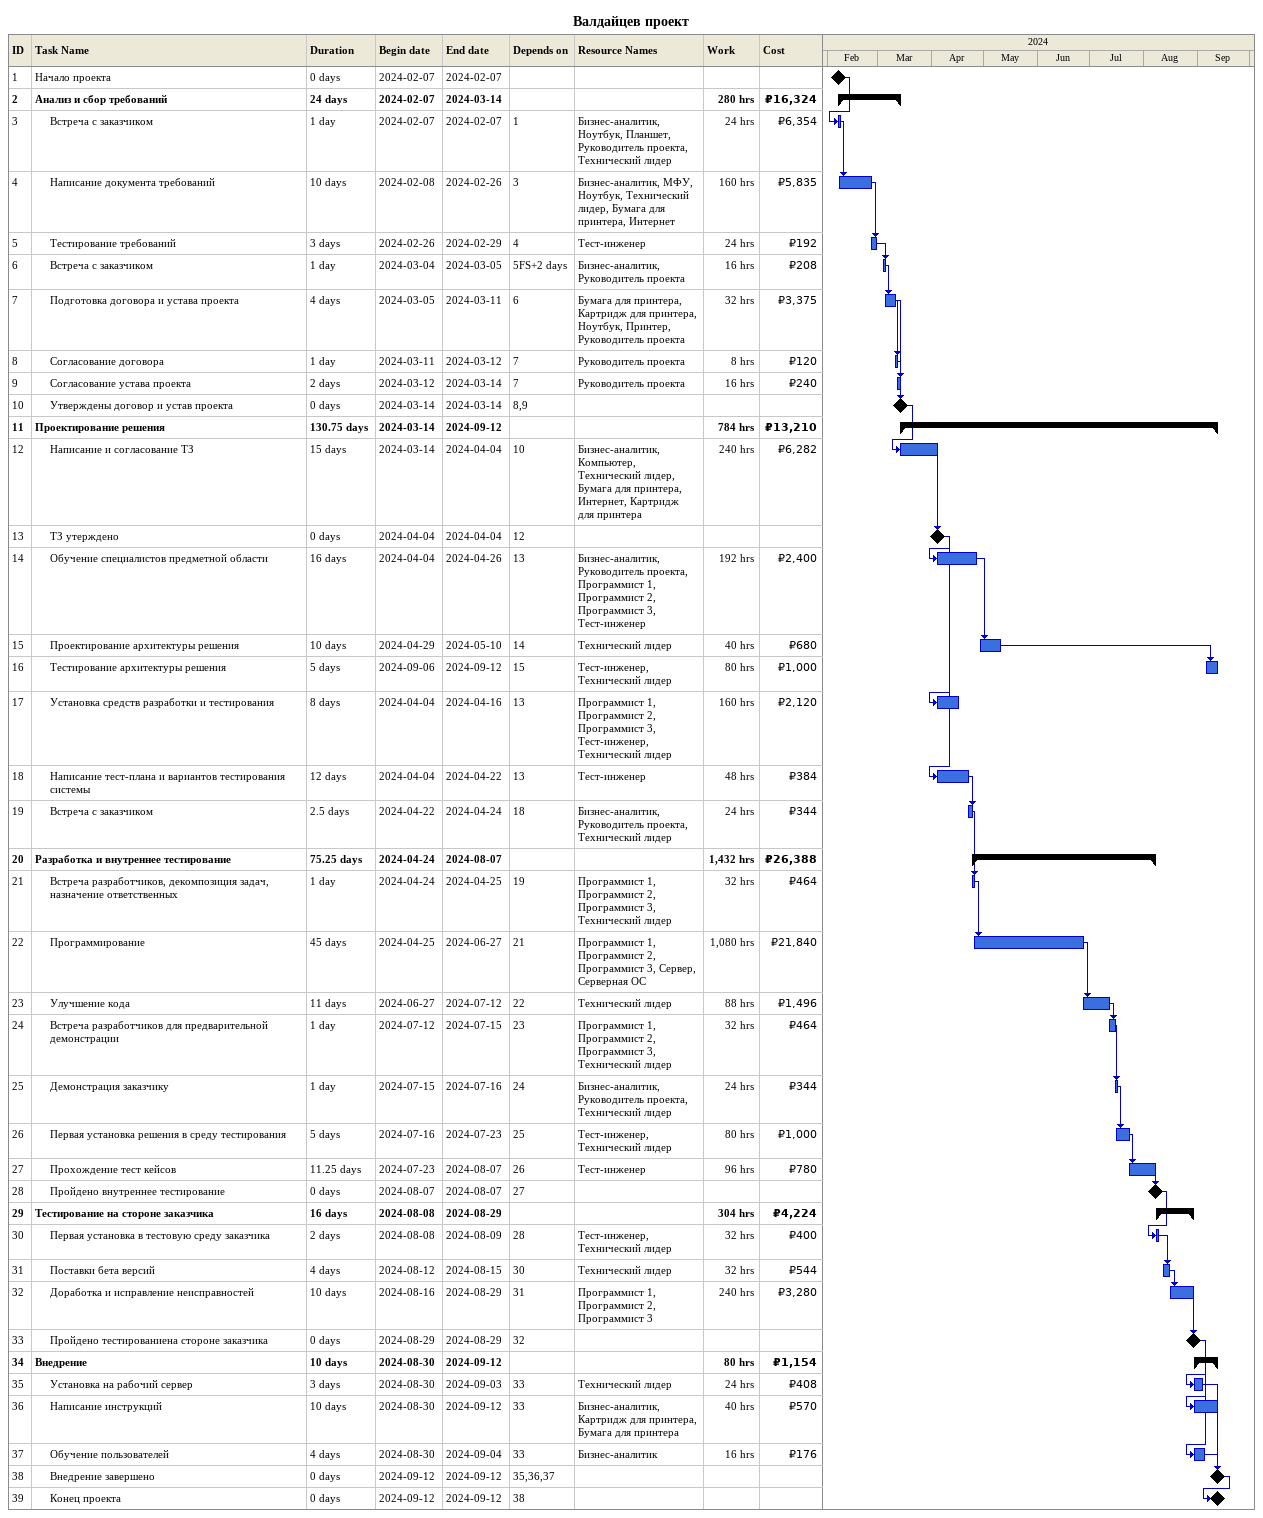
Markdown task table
Валдайцев проект

| ID | Level | Task | Duration | Start | Finish | Predecessors | Resources | Work (h) | Cost (₽) |
|---|---|---|---|---|---|---|---|---|---|
| 1 | 1 | Начало проекта | 0d | 2024-02-07 | 2024-02-07 |  |  |  |  |
| 2 | 1 | **Анализ и сбор требований** | 24d | 2024-02-07 | 2024-03-14 |  |  | 280 | 16324 |
| 3 | 2 | Встреча с заказчиком | 1d | 2024-02-07 | 2024-02-07 | 1 | Бизнес-аналитик, Ноутбук, Планшет, Руководитель проекта, Технический лидер | 24 | 6354 |
| 4 | 2 | Написание документа требований | 10d | 2024-02-08 | 2024-02-26 | 3 | Бизнес-аналитик, МФУ, Ноутбук, Технический лидер, Бумага для принтера, Интернет | 160 | 5835 |
| 5 | 2 | Тестирование требований | 3d | 2024-02-26 | 2024-02-29 | 4 | Тест-инженер | 24 | 192 |
| 6 | 2 | Встреча с заказчиком | 1d | 2024-03-04 | 2024-03-05 | 5FS+2d | Бизнес-аналитик, Руководитель проекта | 16 | 208 |
| 7 | 2 | Подготовка договора и устава проекта | 4d | 2024-03-05 | 2024-03-11 | 6 | Бумага для принтера, Картридж для принтера, Ноутбук, Принтер, Руководитель проекта | 32 | 3375 |
| 8 | 2 | Согласование договора | 1d | 2024-03-11 | 2024-03-12 | 7 | Руководитель проекта | 8 | 120 |
| 9 | 2 | Согласование устава проекта | 2d | 2024-03-12 | 2024-03-14 | 7 | Руководитель проекта | 16 | 240 |
| 10 | 2 | Утверждены договор и устав проекта | 0d | 2024-03-14 | 2024-03-14 | 8, 9 |  |  |  |
| 11 | 1 | **Проектирование решения** | 130.75d | 2024-03-14 | 2024-09-12 |  |  | 784 | 13210 |
| 12 | 2 | Написание и согласование ТЗ | 15d | 2024-03-14 | 2024-04-04 | 10 | Бизнес-аналитик, Компьютер, Технический лидер, Бумага для принтера, Интернет, Картридж для принтера | 240 | 6282 |
| 13 | 2 | ТЗ утерждено | 0d | 2024-04-04 | 2024-04-04 | 12 |  |  |  |
| 14 | 2 | Обучение специалистов предметной области | 16d | 2024-04-04 | 2024-04-26 | 13 | Бизнес-аналитик, Руководитель проекта, Программист 1, Программист 2, Программист 3, Тест-инженер | 192 | 2400 |
| 15 | 2 | Проектирование архитектуры решения | 10d | 2024-04-29 | 2024-05-10 | 14 | Технический лидер | 40 | 680 |
| 16 | 2 | Тестирование архитектуры решения | 5d | 2024-09-06 | 2024-09-12 | 15 | Тест-инженер, Технический лидер | 80 | 1000 |
| 17 | 2 | Установка средств разработки и тестирования | 8d | 2024-04-04 | 2024-04-16 | 13 | Программист 1, Программист 2, Программист 3, Тест-инженер, Технический лидер | 160 | 2120 |
| 18 | 2 | Написание тест-плана и вариантов тестирования системы | 12d | 2024-04-04 | 2024-04-22 | 13 | Тест-инженер | 48 | 384 |
| 19 | 2 | Встреча с заказчиком | 2.5d | 2024-04-22 | 2024-04-24 | 18 | Бизнес-аналитик, Руководитель проекта, Технический лидер | 24 | 344 |
| 20 | 1 | **Разработка и внутреннее тестирование** | 75.25d | 2024-04-24 | 2024-08-07 |  |  | 1432 | 26388 |
| 21 | 2 | Встреча разработчиков, декомпозиция задач, назначение ответственных | 1d | 2024-04-24 | 2024-04-25 | 19 | Программист 1, Программист 2, Программист 3, Технический лидер | 32 | 464 |
| 22 | 2 | Программирование | 45d | 2024-04-25 | 2024-06-27 | 21 | Программист 1, Программист 2, Программист 3, Сервер, Серверная ОС | 1080 | 21840 |
| 23 | 2 | Улучшение кода | 11d | 2024-06-27 | 2024-07-12 | 22 | Технический лидер | 88 | 1496 |
| 24 | 2 | Встреча разработчиков для предварительной демонстрации | 1d | 2024-07-12 | 2024-07-15 | 23 | Программист 1, Программист 2, Программист 3, Технический лидер | 32 | 464 |
| 25 | 2 | Демонстрация заказчику | 1d | 2024-07-15 | 2024-07-16 | 24 | Бизнес-аналитик, Руководитель проекта, Технический лидер | 24 | 344 |
| 26 | 2 | Первая установка решения в среду тестирования | 5d | 2024-07-16 | 2024-07-23 | 25 | Тест-инженер, Технический лидер | 80 | 1000 |
| 27 | 2 | Прохождение тест кейсов | 11.25d | 2024-07-23 | 2024-08-07 | 26 | Тест-инженер | 96 | 780 |
| 28 | 2 | Пройдено внутреннее тестирование | 0d | 2024-08-07 | 2024-08-07 | 27 |  |  |  |
| 29 | 1 | **Тестирование на стороне заказчика** | 16d | 2024-08-08 | 2024-08-29 |  |  | 304 | 4224 |
| 30 | 2 | Первая установка в тестовую среду заказчика | 2d | 2024-08-08 | 2024-08-09 | 28 | Тест-инженер, Технический лидер | 32 | 400 |
| 31 | 2 | Поставки бета версий | 4d | 2024-08-12 | 2024-08-15 | 30 | Технический лидер | 32 | 544 |
| 32 | 2 | Доработка и исправление неисправностей | 10d | 2024-08-16 | 2024-08-29 | 31 | Программист 1, Программист 2, Программист 3 | 240 | 3280 |
| 33 | 2 | Пройдено тестированиена стороне заказчика | 0d | 2024-08-29 | 2024-08-29 | 32 |  |  |  |
| 34 | 1 | **Внедрение** | 10d | 2024-08-30 | 2024-09-12 |  |  | 80 | 1154 |
| 35 | 2 | Установка на рабочий сервер | 3d | 2024-08-30 | 2024-09-03 | 33 | Технический лидер | 24 | 408 |
| 36 | 2 | Написание инструкций | 10d | 2024-08-30 | 2024-09-12 | 33 | Бизнес-аналитик, Картридж для принтера, Бумага для принтера | 40 | 570 |
| 37 | 2 | Обучение пользователей | 4d | 2024-08-30 | 2024-09-04 | 33 | Бизнес-аналитик | 16 | 176 |
| 38 | 2 | Внедрение завершено | 0d | 2024-09-12 | 2024-09-12 | 35, 36, 37 |  |  |  |
| 39 | 2 | Конец проекта | 0d | 2024-09-12 | 2024-09-12 | 38 |  |  |  |
